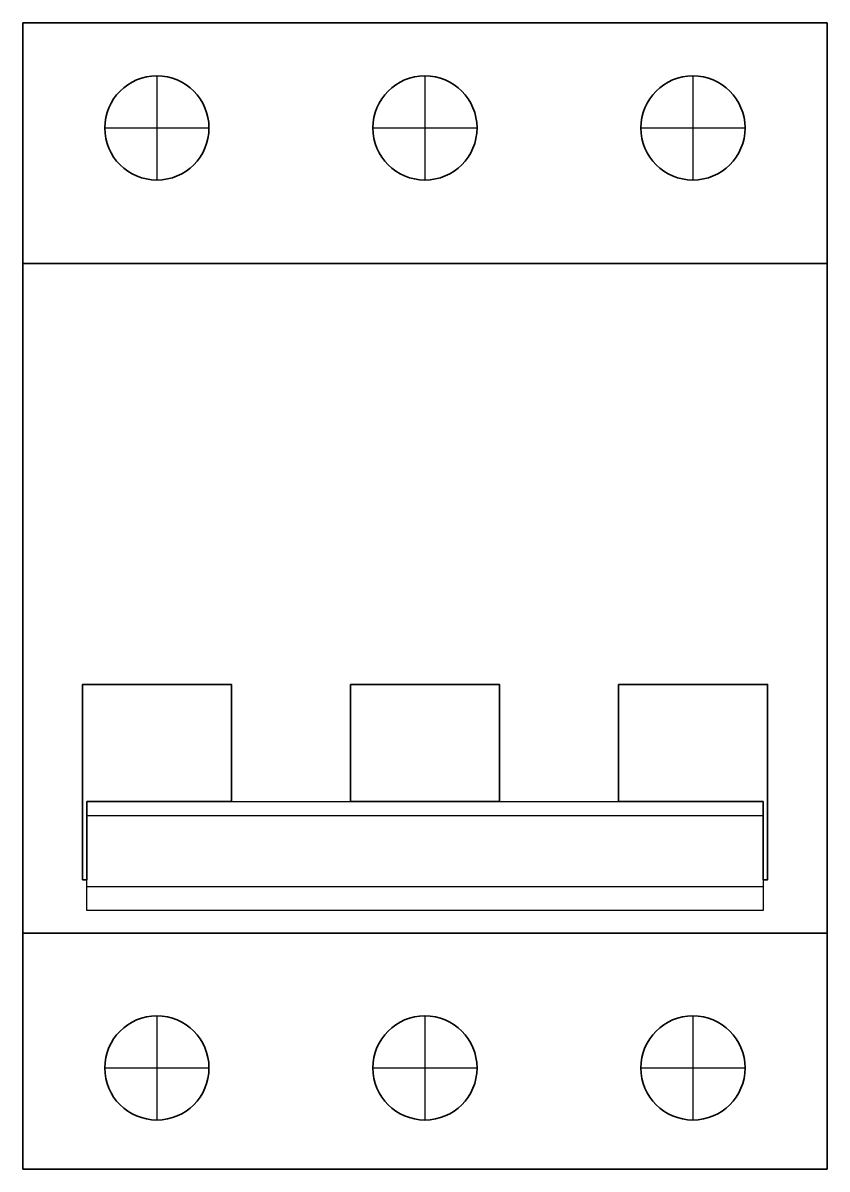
# Model space of a CAD drawing. Header units: inches. Extents: x -0.3 to 53.7, y -76.8 to 0.2.
import ezdxf

# ---------------------------------------------------------------- set-up
doc = ezdxf.new("R2010")
doc.units = ezdxf.units.IN
doc.header["$MEASUREMENT"] = 0
doc.layers.add('Layer 1', color=7, linetype='Continuous')

# ---------------------------------------------------------------- blocks, each defined once
blk = doc.blocks.new('block 3')
at = {"layer": 'Layer 1', "color": 7, "lineweight": 30}
for points in [[(101.932, -3.556), (101.932, -10.556)], [(98.432, -7.056), (105.432, -7.056)]]:
    blk.add_lwpolyline(points, dxfattribs=at)
blk = doc.blocks.new('block 2')
at = {"layer": 'Layer 1', "color": 7, "lineweight": 35}
blk.add_open_spline([(98.432, -7.056), (98.432, -8.989), (99.999, -10.556), (101.932, -10.556), (103.865, -10.556), (105.432, -8.989), (105.432, -7.056), (105.432, -5.123), (103.865, -3.556), (101.932, -3.556), (99.999, -3.556), (98.432, -5.123), (98.432, -7.056)], degree=3, knots=[0, 0, 0, 0, 1, 1, 1, 2, 2, 2, 3, 3, 3, 4, 4, 4, 4], dxfattribs=at)
at = {"layer": 'Layer 1'}
blk.add_blockref('block 3', (0, 0), dxfattribs=at)
blk = doc.blocks.new('block 5')
at = {"layer": 'Layer 1', "color": 7, "lineweight": 30}
for points in [[(101.932, -66.703), (101.932, -73.703)], [(98.432, -70.203), (105.432, -70.203)]]:
    blk.add_lwpolyline(points, dxfattribs=at)
blk = doc.blocks.new('block 4')
at = {"layer": 'Layer 1', "color": 7, "lineweight": 35}
blk.add_open_spline([(98.432, -70.203), (98.432, -72.136), (99.999, -73.703), (101.932, -73.703), (103.865, -73.703), (105.432, -72.136), (105.432, -70.203), (105.432, -68.27), (103.865, -66.703), (101.932, -66.703), (99.999, -66.703), (98.432, -68.27), (98.432, -70.203)], degree=3, knots=[0, 0, 0, 0, 1, 1, 1, 2, 2, 2, 3, 3, 3, 4, 4, 4, 4], dxfattribs=at)
at = {"layer": 'Layer 1'}
blk.add_blockref('block 5', (0, 0), dxfattribs=at)
blk = doc.blocks.new('block 7')
at = {"layer": 'Layer 1', "color": 7, "lineweight": 30}
for points in [[(119.932, -3.556), (119.932, -10.556)], [(116.432, -7.056), (123.432, -7.056)]]:
    blk.add_lwpolyline(points, dxfattribs=at)
blk = doc.blocks.new('block 6')
at = {"layer": 'Layer 1', "color": 7, "lineweight": 35}
blk.add_open_spline([(116.432, -7.056), (116.432, -8.989), (117.999, -10.556), (119.932, -10.556), (121.865, -10.556), (123.432, -8.989), (123.432, -7.056), (123.432, -5.123), (121.865, -3.556), (119.932, -3.556), (117.999, -3.556), (116.432, -5.123), (116.432, -7.056)], degree=3, knots=[0, 0, 0, 0, 1, 1, 1, 2, 2, 2, 3, 3, 3, 4, 4, 4, 4], dxfattribs=at)
at = {"layer": 'Layer 1'}
blk.add_blockref('block 7', (0, 0), dxfattribs=at)
blk = doc.blocks.new('block 9')
at = {"layer": 'Layer 1', "color": 7, "lineweight": 30}
for points in [[(119.932, -66.703), (119.932, -73.703)], [(116.432, -70.203), (123.432, -70.203)]]:
    blk.add_lwpolyline(points, dxfattribs=at)
blk = doc.blocks.new('block 8')
at = {"layer": 'Layer 1', "color": 7, "lineweight": 35}
blk.add_open_spline([(116.432, -70.203), (116.432, -72.136), (117.999, -73.703), (119.932, -73.703), (121.865, -73.703), (123.432, -72.136), (123.432, -70.203), (123.432, -68.27), (121.865, -66.703), (119.932, -66.703), (117.999, -66.703), (116.432, -68.27), (116.432, -70.203)], degree=3, knots=[0, 0, 0, 0, 1, 1, 1, 2, 2, 2, 3, 3, 3, 4, 4, 4, 4], dxfattribs=at)
at = {"layer": 'Layer 1'}
blk.add_blockref('block 9', (0, 0), dxfattribs=at)
blk = doc.blocks.new('block 11')
at = {"layer": 'Layer 1', "color": 7, "lineweight": 30}
for points in [[(137.929, -3.556), (137.929, -10.556)], [(134.43, -7.056), (141.429, -7.056)]]:
    blk.add_lwpolyline(points, dxfattribs=at)
blk = doc.blocks.new('block 10')
at = {"layer": 'Layer 1', "color": 7, "lineweight": 35}
blk.add_open_spline([(134.429, -7.056), (134.429, -8.989), (135.996, -10.556), (137.929, -10.556), (139.863, -10.556), (141.429, -8.989), (141.429, -7.056), (141.429, -5.123), (139.863, -3.556), (137.929, -3.556), (135.996, -3.556), (134.429, -5.123), (134.429, -7.056)], degree=3, knots=[0, 0, 0, 0, 1, 1, 1, 2, 2, 2, 3, 3, 3, 4, 4, 4, 4], dxfattribs=at)
at = {"layer": 'Layer 1'}
blk.add_blockref('block 11', (0, 0), dxfattribs=at)
blk = doc.blocks.new('block 13')
at = {"layer": 'Layer 1', "color": 7, "lineweight": 30}
for points in [[(137.929, -66.703), (137.929, -73.703)], [(134.43, -70.203), (141.429, -70.203)]]:
    blk.add_lwpolyline(points, dxfattribs=at)
blk = doc.blocks.new('block 12')
at = {"layer": 'Layer 1', "color": 7, "lineweight": 35}
blk.add_open_spline([(134.429, -70.203), (134.429, -72.136), (135.996, -73.703), (137.929, -73.703), (139.863, -73.703), (141.429, -72.136), (141.429, -70.203), (141.429, -68.27), (139.863, -66.703), (137.929, -66.703), (135.996, -66.703), (134.429, -68.27), (134.429, -70.203)], degree=3, knots=[0, 0, 0, 0, 1, 1, 1, 2, 2, 2, 3, 3, 3, 4, 4, 4, 4], dxfattribs=at)
at = {"layer": 'Layer 1'}
blk.add_blockref('block 13', (0, 0), dxfattribs=at)

msp = doc.modelspace()

# ---------------------------------------------------------------- linework, layer by layer
at = {"layer": 'Layer 1', "color": 7, "lineweight": 35}
for points in [[(35.705, 0.181), (35.703, 0.181), (17.705, 0.181), (-0.295, 0.181), (-0.295, -76.819), (17.705, -76.819), (35.703, -76.819), (35.705, -76.819), (53.703, -76.819), (53.703, 0.181), (35.705, 0.181)], [(35.705, -15.978), (35.703, -15.978), (17.705, -15.978), (-0.295, -15.978), (-0.295, -60.978), (17.705, -60.978), (35.703, -60.978), (35.705, -60.978), (53.703, -60.978), (53.703, -15.978), (35.705, -15.978)], [(3.992, -52.128), (13.705, -52.128), (13.705, -44.264), (3.705, -44.264), (3.705, -57.383), (3.992, -57.383), (3.992, -52.128)], [(21.705, -44.264), (21.705, -52.128), (31.41, -52.128), (31.705, -52.126), (31.705, -44.264), (21.705, -44.264)], [(39.703, -44.264), (39.703, -52.128), (49.408, -52.128), (49.408, -57.383), (49.703, -57.383), (49.703, -44.264), (39.703, -44.264)]]:
    msp.add_lwpolyline(points, dxfattribs=at)
at = {"layer": 'Layer 1', "color": 7, "lineweight": 30}
for points in [[(49.402, -59.448), (3.992, -59.448), (3.992, -52.128), (49.402, -52.128), (49.402, -59.448)], [(3.982, -53.064), (49.371, -53.064)], [(3.965, -57.828), (31.362, -57.828)], [(21.962, -57.828), (49.359, -57.828)]]:
    msp.add_lwpolyline(points, dxfattribs=at)

# ---------------------------------------------------------------- block references
at = {"layer": 'Layer 1'}
for name in ['block 2', 'block 6', 'block 10', 'block 4', 'block 8', 'block 12']:
    msp.add_blockref(name, (-93.233, 0.181), dxfattribs=at)

doc.saveas('drawing.dxf')
